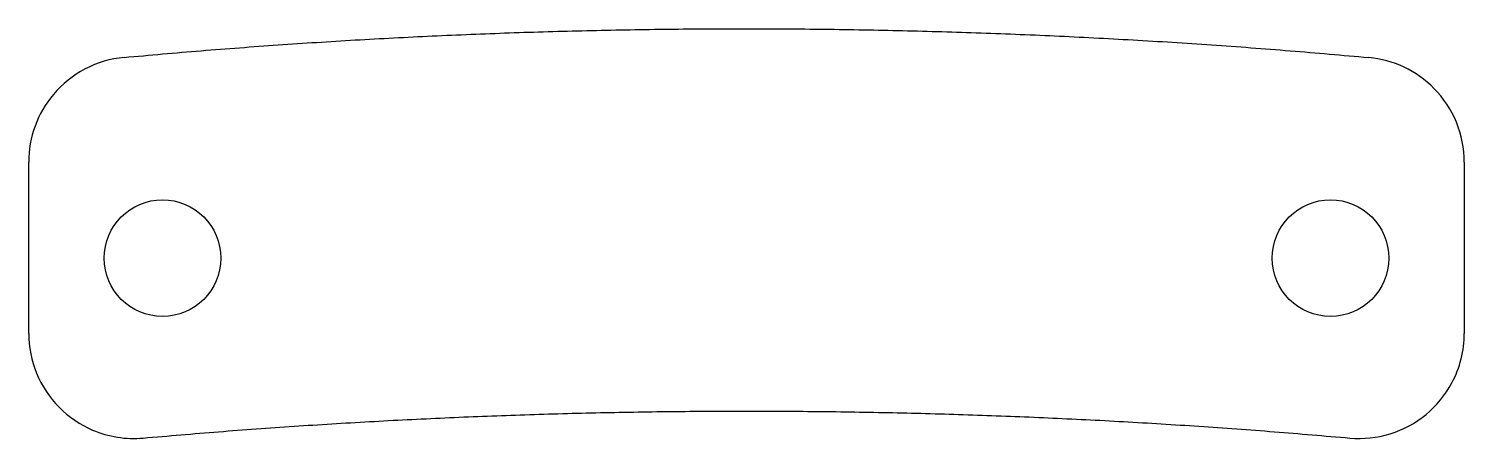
# Model space of a CAD drawing. Header units: millimetres. Extents: x -62.5 to 12.5, y -9.9 to 11.6.
import ezdxf

# ---------------------------------------------------------------- set-up
doc = ezdxf.new("R2010")
doc.units = ezdxf.units.MM
doc.layers.get('0').update_dxf_attribs({"linetype": 'CONTINUOUS'})

msp = doc.modelspace()

# ---------------------------------------------------------------- linework, layer by layer
for p, q in [((-62.55, -4.362), (-62.55, 4.596)), ((12.55, 4.59), (12.55, -4.362))]:
    msp.add_line(p, q)
for centre in [(-55.55, -0.427), (5.55, -0.427)]:
    msp.add_circle(centre, 3.05)
for points in [[(-57.558, 10.072), (-25.182, 13.076), (7.553, 10.067)], [(-56.56, -9.84), (-25, -7.014), (6.56, -9.84)]]:
    msp.add_open_spline(points, degree=2)
for points, knots in [([(-57.558, 10.072), (-58.271, 10.006), (-58.965, 9.801), (-60.234, 9.137), (-60.798, 8.684), (-61.672, 7.644), (-61.997, 7.084), (-62.437, 5.876), (-62.55, 5.238), (-62.55, 4.596)], [0, 0, 0, 0, 0.2148545, 0.2148545, 0.4297089, 0.4297089, 0.6225418, 0.6225418, 0.8153747, 0.8153747, 0.8153747, 0.8153747]), ([(12.55, 4.59), (12.55, 5.306), (12.41, 6.016), (11.866, 7.341), (11.468, 7.944), (10.512, 8.912), (9.983, 9.287), (8.82, 9.837), (8.194, 10.008), (7.553, 10.067)], [0, 0, 0, 0, 0.2148545, 0.2148545, 0.4297089, 0.4297089, 0.6227798, 0.6227798, 0.8158506, 0.8158506, 0.8158506, 0.8158506]), ([(-62.55, -4.362), (-62.55, -5.078), (-62.41, -5.787), (-61.866, -7.112), (-61.468, -7.716), (-60.461, -8.735), (-59.864, -9.142), (-58.789, -9.599), (-58.354, -9.724), (-57.462, -9.865), (-57.009, -9.88), (-56.56, -9.84)], [0, 0, 0, 0, 0.2148545, 0.2148545, 0.4297089, 0.4297089, 0.6445634, 0.6445634, 0.7799878, 0.7799878, 0.9154123, 0.9154123, 0.9154123, 0.9154123]), ([(6.56, -9.84), (7.273, -9.904), (7.992, -9.828), (9.36, -9.404), (9.996, -9.061), (11.102, -8.15), (11.56, -7.59), (12.111, -6.561), (12.275, -6.139), (12.494, -5.263), (12.55, -4.813), (12.55, -4.362)], [0, 0, 0, 0, 0.2148545, 0.2148545, 0.4297089, 0.4297089, 0.6445634, 0.6445634, 0.7799878, 0.7799878, 0.9154123, 0.9154123, 0.9154123, 0.9154123])]:
    msp.add_open_spline(points, degree=3, knots=knots)

doc.saveas('drawing.dxf')
